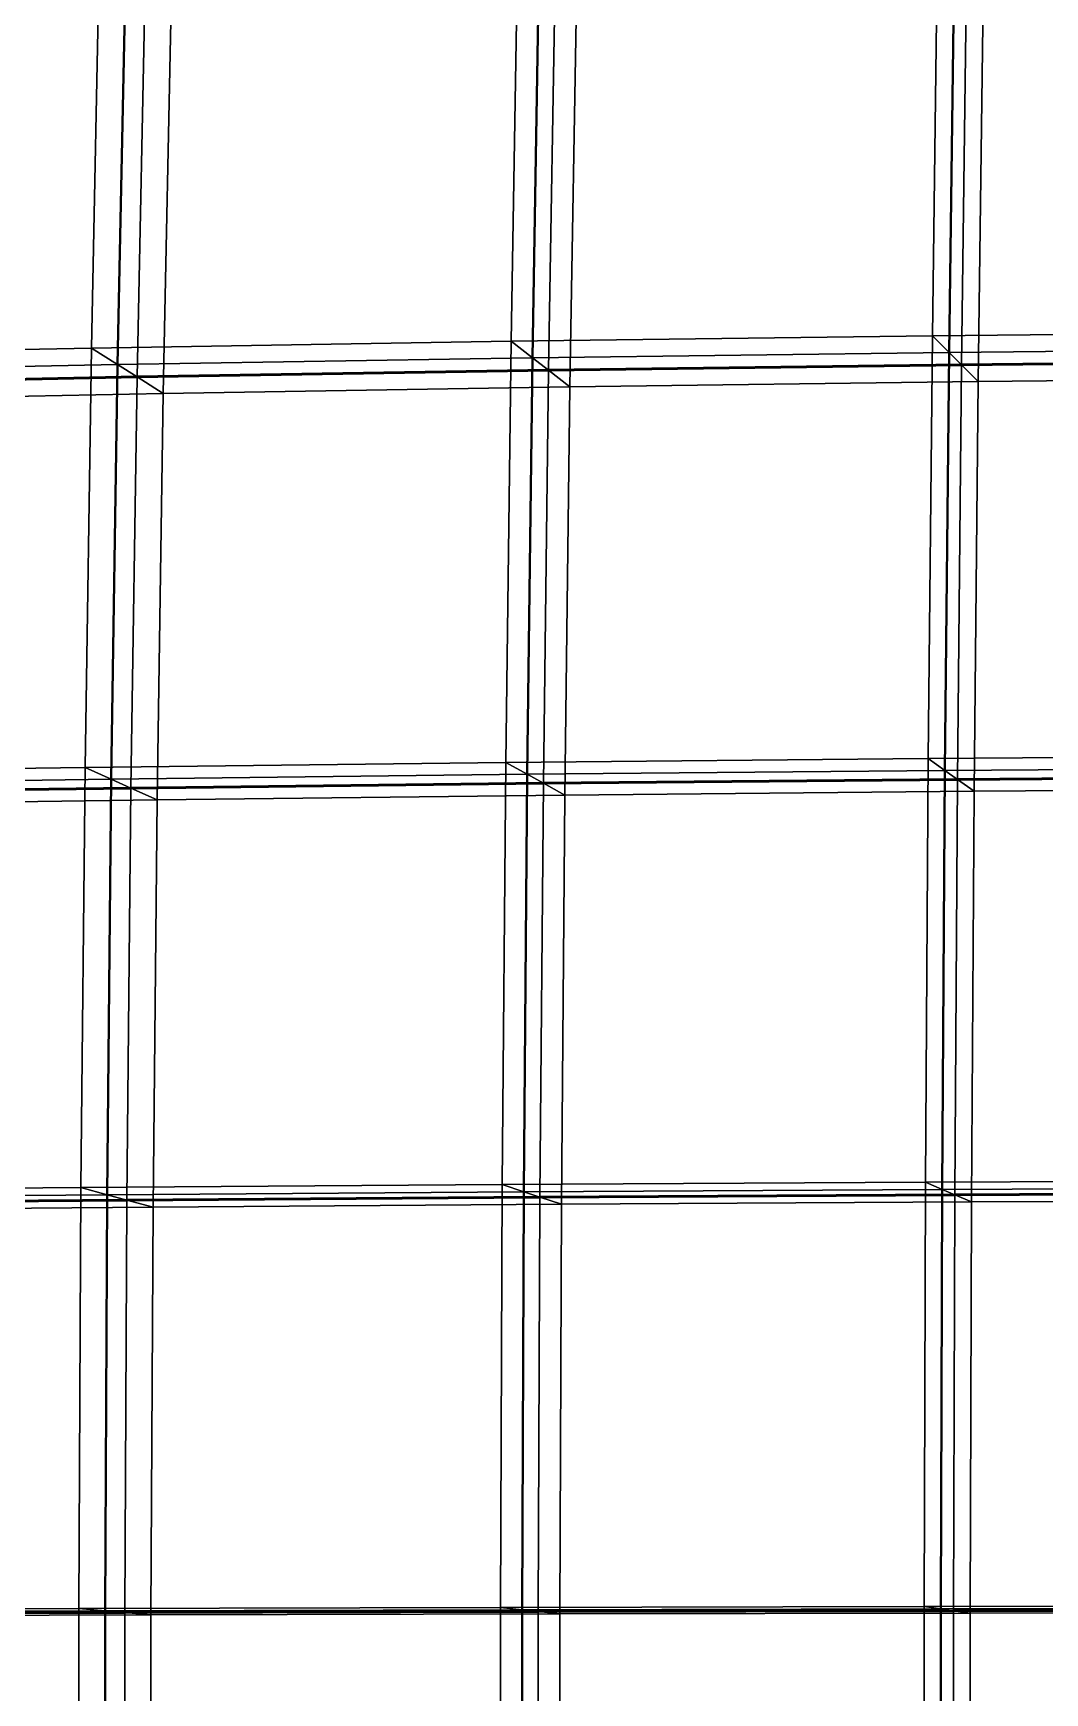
# Model space of a CAD drawing. Extents: x -25.3 to 28.3, y -25.5 to 26.5.
# Drawn here: x -6.073 to -3.494, y 0.321 to 4.551 of the extents above; entities that cross this region are included whole.
import ezdxf

# ---------------------------------------------------------------- set-up
doc = ezdxf.new("R2010")
doc.units = 0
doc.header["$MEASUREMENT"] = 0
doc.layers.add('LowerTendons', color=150, linetype='CONTINUOUS', lineweight=50)
doc.layers.add('UpperTendons', color=123, linetype='CONTINUOUS', lineweight=40)
doc.layers.add('TestBases', color=40, linetype='CONTINUOUS')

msp = doc.modelspace()

# ---------------------------------------------------------------- linework, layer by layer
at = {"layer": 'LowerTendons'}
for p, q in [((-4.75925, 3.69236, 34.37624), (-5.8081, 3.6752, 34.2165)), ((-3.7061, 3.7061, 34.5042), (-4.75925, 3.69236, 34.37624)), ((-2.64961, 3.71642, 34.60026), (-3.7061, 3.7061, 34.5042)), ((-5.8081, 3.6752, 34.2165), (-6.8517, 3.65464, 34.02511)), ((-5.824, 2.6274, 34.31017), (-6.87025, 2.61262, 34.11721)), ((-4.7724, 2.63973, 34.47123), (-5.824, 2.6274, 34.31017)), ((-3.71642, 2.64961, 34.60026), (-4.7724, 2.63973, 34.47123)), ((-2.65703, 2.65703, 34.69712), (-3.71642, 2.64961, 34.60026)), ((-5.83461, 1.57734, 34.37265), (-6.88262, 1.56843, 34.17864)), ((-4.78118, 1.58477, 34.5346), (-5.83461, 1.57734, 34.37265)), ((-3.7233, 1.59072, 34.66434), (-4.78118, 1.58477, 34.5346)), ((-2.66198, 1.59519, 34.76175), (-3.7233, 1.59072, 34.66434)), ((-5.83991, 0.52593, 34.40391), (-6.8888, 0.52296, 34.20937)), ((-4.78556, 0.52841, 34.5663), (-5.83991, 0.52593, 34.40391)), ((-3.72675, 0.5304, 34.6964), (-4.78556, 0.52841, 34.5663)), ((-2.66445, 0.53189, 34.79408), (-3.72675, 0.5304, 34.6964))]:
    msp.add_line(p, q, dxfattribs=at)
at = {"layer": 'TestBases'}
for points in [[(-2.69267, 4.86812, 35.16263), (-3.76642, 4.85471, 35.06574), (-3.78044, 3.78044, 35.19626), (-2.70275, 3.79096, 35.29424)], [(-4.83684, 4.83684, 34.93666), (-5.90299, 4.81453, 34.7755), (-5.92459, 3.74892, 34.90279), (-4.85471, 3.76642, 35.06574)], [(-3.76642, 4.85471, 35.06574), (-4.83684, 4.83684, 34.93666), (-4.85471, 3.76642, 35.06574), (-3.78044, 3.78044, 35.19626)], [(-4.78249, 4.78249, 34.54411), (-4.80016, 3.7241, 34.67174), (-4.85471, 3.76642, 35.06574), (-4.83684, 4.83684, 34.93666)], [(-4.80016, 3.7241, 34.67174), (-4.78249, 4.78249, 34.54411), (-4.83684, 4.83684, 34.93666), (-4.85471, 3.76642, 35.06574)], [(-3.7241, 4.80016, 34.67174), (-3.73796, 3.73796, 34.80079), (-3.78044, 3.78044, 35.19626), (-3.76642, 4.85471, 35.06574)], [(-3.73796, 3.73796, 34.80079), (-3.7241, 4.80016, 34.67174), (-3.76642, 4.85471, 35.06574), (-3.78044, 3.78044, 35.19626)], [(-5.90299, 4.81453, 34.7755), (-6.96392, 4.78779, 34.58238), (-6.98912, 3.72795, 34.70756), (-5.92459, 3.74892, 34.90279)], [(-5.83666, 4.76043, 34.38476), (-5.85803, 3.70679, 34.51062), (-5.92459, 3.74892, 34.90279), (-5.90299, 4.81453, 34.7755)], [(-5.85803, 3.70679, 34.51062), (-5.83666, 4.76043, 34.38476), (-5.90299, 4.81453, 34.7755), (-5.92459, 3.74892, 34.90279)], [(-4.78249, 4.78249, 34.54411), (-5.83666, 4.76043, 34.38476), (-5.85803, 3.70679, 34.51062), (-4.80016, 3.7241, 34.67174)], [(-4.78249, 4.78249, 34.54411), (-5.83666, 4.76043, 34.38476), (-5.85803, 3.70679, 34.51062), (-4.80016, 3.7241, 34.67174)], [(-3.7241, 4.80016, 34.67174), (-4.78249, 4.78249, 34.54411), (-4.80016, 3.7241, 34.67174), (-3.73796, 3.73796, 34.80079)], [(-3.7241, 4.80016, 34.67174), (-4.78249, 4.78249, 34.54411), (-4.80016, 3.7241, 34.67174), (-3.73796, 3.73796, 34.80079)], [(-4.74173, 4.74173, 34.2497), (-4.75925, 3.69236, 34.37624), (-4.80016, 3.7241, 34.67174), (-4.78249, 4.78249, 34.54411)], [(-4.75925, 3.69236, 34.37624), (-4.74173, 4.74173, 34.2497), (-4.78249, 4.78249, 34.54411), (-4.80016, 3.7241, 34.67174)], [(-2.66242, 4.81343, 34.76755), (-3.7241, 4.80016, 34.67174), (-3.73796, 3.73796, 34.80079), (-2.67239, 3.74837, 34.89768)], [(-2.66242, 4.81343, 34.76755), (-3.7241, 4.80016, 34.67174), (-3.73796, 3.73796, 34.80079), (-2.67239, 3.74837, 34.89768)], [(-3.69236, 4.75925, 34.37624), (-3.7061, 3.7061, 34.5042), (-3.73796, 3.73796, 34.80079), (-3.7241, 4.80016, 34.67174)], [(-3.7061, 3.7061, 34.5042), (-3.69236, 4.75925, 34.37624), (-3.7241, 4.80016, 34.67174), (-3.73796, 3.73796, 34.80079)], [(-5.83666, 4.76043, 34.38476), (-6.88567, 4.73399, 34.19381), (-6.9106, 3.68606, 34.31758), (-5.85803, 3.70679, 34.51062)], [(-5.83666, 4.76043, 34.38476), (-6.88567, 4.73399, 34.19381), (-6.9106, 3.68606, 34.31758), (-5.85803, 3.70679, 34.51062)], [(-5.78692, 4.71986, 34.09171), (-5.8081, 3.6752, 34.2165), (-5.85803, 3.70679, 34.51062), (-5.83666, 4.76043, 34.38476)], [(-5.8081, 3.6752, 34.2165), (-5.78692, 4.71986, 34.09171), (-5.83666, 4.76043, 34.38476), (-5.85803, 3.70679, 34.51062)], [(-4.74173, 4.74173, 34.2497), (-5.78692, 4.71986, 34.09171), (-5.8081, 3.6752, 34.2165), (-4.75925, 3.69236, 34.37624)], [(-4.74173, 4.74173, 34.2497), (-5.78692, 4.71986, 34.09171), (-5.8081, 3.6752, 34.2165), (-4.75925, 3.69236, 34.37624)], [(-3.69236, 4.75925, 34.37624), (-4.74173, 4.74173, 34.2497), (-4.75925, 3.69236, 34.37624), (-3.7061, 3.7061, 34.5042)], [(-3.69236, 4.75925, 34.37624), (-4.74173, 4.74173, 34.2497), (-4.75925, 3.69236, 34.37624), (-3.7061, 3.7061, 34.5042)], [(-4.68739, 4.68739, 33.85715), (-4.7047, 3.65004, 33.98224), (-4.75925, 3.69236, 34.37624), (-4.74173, 4.74173, 34.2497)], [(-4.7047, 3.65004, 33.98224), (-4.68739, 4.68739, 33.85715), (-4.74173, 4.74173, 34.2497), (-4.75925, 3.69236, 34.37624)], [(-2.63973, 4.7724, 34.47123), (-3.69236, 4.75925, 34.37624), (-3.7061, 3.7061, 34.5042), (-2.64961, 3.71642, 34.60026)], [(-2.63973, 4.7724, 34.47123), (-3.69236, 4.75925, 34.37624), (-3.7061, 3.7061, 34.5042), (-2.64961, 3.71642, 34.60026)], [(-3.65004, 4.7047, 33.98224), (-3.66363, 3.66363, 34.10873), (-3.7061, 3.7061, 34.5042), (-3.69236, 4.75925, 34.37624)], [(-3.66363, 3.66363, 34.10873), (-3.65004, 4.7047, 33.98224), (-3.69236, 4.75925, 34.37624), (-3.7061, 3.7061, 34.5042)], [(-5.78692, 4.71986, 34.09171), (-6.82699, 4.69365, 33.90239), (-6.8517, 3.65464, 34.02511), (-5.8081, 3.6752, 34.2165)], [(-5.78692, 4.71986, 34.09171), (-6.82699, 4.69365, 33.90239), (-6.8517, 3.65464, 34.02511), (-5.8081, 3.6752, 34.2165)], [(-5.72059, 4.66576, 33.70097), (-5.74153, 3.63308, 33.82433), (-5.8081, 3.6752, 34.2165), (-5.78692, 4.71986, 34.09171)], [(-5.74153, 3.63308, 33.82433), (-5.72059, 4.66576, 33.70097), (-5.78692, 4.71986, 34.09171), (-5.8081, 3.6752, 34.2165)], [(-3.65004, 4.7047, 33.98224), (-4.68739, 4.68739, 33.85715), (-4.7047, 3.65004, 33.98224), (-3.66363, 3.66363, 34.10873)], [(-2.60947, 4.7177, 34.07615), (-3.65004, 4.7047, 33.98224), (-3.66363, 3.66363, 34.10873), (-2.61924, 3.67383, 34.20369)], [(-5.72059, 4.66576, 33.70097), (-6.74874, 4.63985, 33.51382), (-6.77317, 3.61276, 33.63513), (-5.74153, 3.63308, 33.82433)], [(-4.68739, 4.68739, 33.85715), (-5.72059, 4.66576, 33.70097), (-5.74153, 3.63308, 33.82433), (-4.7047, 3.65004, 33.98224)], [(-4.85471, 3.76642, 35.06574), (-5.92459, 3.74892, 34.90279), (-5.94081, 2.68009, 34.99834), (-4.86812, 2.69267, 35.16263)], [(-4.80016, 3.7241, 34.67174), (-5.85803, 3.70679, 34.51062), (-5.92459, 3.74892, 34.90279), (-4.85471, 3.76642, 35.06574)], [(-5.85803, 3.70679, 34.51062), (-4.80016, 3.7241, 34.67174), (-4.85471, 3.76642, 35.06574), (-5.92459, 3.74892, 34.90279)], [(-3.78044, 3.78044, 35.19626), (-4.85471, 3.76642, 35.06574), (-4.86812, 2.69267, 35.16263), (-3.79096, 2.70275, 35.29424)], [(-4.80016, 3.7241, 34.67174), (-4.81343, 2.66242, 34.76755), (-4.86812, 2.69267, 35.16263), (-4.85471, 3.76642, 35.06574)], [(-4.81343, 2.66242, 34.76755), (-4.80016, 3.7241, 34.67174), (-4.85471, 3.76642, 35.06574), (-4.86812, 2.69267, 35.16263)], [(-3.73796, 3.73796, 34.80079), (-4.80016, 3.7241, 34.67174), (-4.85471, 3.76642, 35.06574), (-3.78044, 3.78044, 35.19626)], [(-4.80016, 3.7241, 34.67174), (-3.73796, 3.73796, 34.80079), (-3.78044, 3.78044, 35.19626), (-4.85471, 3.76642, 35.06574)], [(-2.70275, 3.79096, 35.29424), (-3.78044, 3.78044, 35.19626), (-3.79096, 2.70275, 35.29424), (-2.71032, 2.71032, 35.39305)], [(-3.73796, 3.73796, 34.80079), (-3.74837, 2.67239, 34.89768), (-3.79096, 2.70275, 35.29424), (-3.78044, 3.78044, 35.19626)], [(-3.74837, 2.67239, 34.89768), (-3.73796, 3.73796, 34.80079), (-3.78044, 3.78044, 35.19626), (-3.79096, 2.70275, 35.29424)], [(-2.67239, 3.74837, 34.89768), (-3.73796, 3.73796, 34.80079), (-3.78044, 3.78044, 35.19626), (-2.70275, 3.79096, 35.29424)], [(-3.73796, 3.73796, 34.80079), (-2.67239, 3.74837, 34.89768), (-2.70275, 3.79096, 35.29424), (-3.78044, 3.78044, 35.19626)], [(-5.92459, 3.74892, 34.90279), (-6.98912, 3.72795, 34.70756), (-7.00804, 2.66502, 34.80151), (-5.94081, 2.68009, 34.99834)], [(-5.85803, 3.70679, 34.51062), (-6.9106, 3.68606, 34.31758), (-6.98912, 3.72795, 34.70756), (-5.92459, 3.74892, 34.90279)], [(-6.9106, 3.68606, 34.31758), (-5.85803, 3.70679, 34.51062), (-5.92459, 3.74892, 34.90279), (-6.98912, 3.72795, 34.70756)], [(-5.85803, 3.70679, 34.51062), (-5.87406, 2.64998, 34.6051), (-5.94081, 2.68009, 34.99834), (-5.92459, 3.74892, 34.90279)], [(-5.87406, 2.64998, 34.6051), (-5.85803, 3.70679, 34.51062), (-5.92459, 3.74892, 34.90279), (-5.94081, 2.68009, 34.99834)], [(-4.80016, 3.7241, 34.67174), (-5.85803, 3.70679, 34.51062), (-5.87406, 2.64998, 34.6051), (-4.81343, 2.66242, 34.76755)], [(-4.80016, 3.7241, 34.67174), (-5.85803, 3.70679, 34.51062), (-5.87406, 2.64998, 34.6051), (-4.81343, 2.66242, 34.76755)], [(-4.75925, 3.69236, 34.37624), (-5.8081, 3.6752, 34.2165), (-5.85803, 3.70679, 34.51062), (-4.80016, 3.7241, 34.67174)], [(-5.8081, 3.6752, 34.2165), (-4.75925, 3.69236, 34.37624), (-4.80016, 3.7241, 34.67174), (-5.85803, 3.70679, 34.51062)], [(-3.73796, 3.73796, 34.80079), (-4.80016, 3.7241, 34.67174), (-4.81343, 2.66242, 34.76755), (-3.74837, 2.67239, 34.89768)], [(-3.73796, 3.73796, 34.80079), (-4.80016, 3.7241, 34.67174), (-4.81343, 2.66242, 34.76755), (-3.74837, 2.67239, 34.89768)], [(-4.75925, 3.69236, 34.37624), (-4.7724, 2.63973, 34.47123), (-4.81343, 2.66242, 34.76755), (-4.80016, 3.7241, 34.67174)], [(-4.7724, 2.63973, 34.47123), (-4.75925, 3.69236, 34.37624), (-4.80016, 3.7241, 34.67174), (-4.81343, 2.66242, 34.76755)], [(-3.7061, 3.7061, 34.5042), (-4.75925, 3.69236, 34.37624), (-4.80016, 3.7241, 34.67174), (-3.73796, 3.73796, 34.80079)], [(-4.75925, 3.69236, 34.37624), (-3.7061, 3.7061, 34.5042), (-3.73796, 3.73796, 34.80079), (-4.80016, 3.7241, 34.67174)], [(-2.67239, 3.74837, 34.89768), (-3.73796, 3.73796, 34.80079), (-3.74837, 2.67239, 34.89768), (-2.67987, 2.67987, 34.99538)], [(-2.67239, 3.74837, 34.89768), (-3.73796, 3.73796, 34.80079), (-3.74837, 2.67239, 34.89768), (-2.67987, 2.67987, 34.99538)], [(-3.7061, 3.7061, 34.5042), (-3.71642, 2.64961, 34.60026), (-3.74837, 2.67239, 34.89768), (-3.73796, 3.73796, 34.80079)], [(-3.71642, 2.64961, 34.60026), (-3.7061, 3.7061, 34.5042), (-3.73796, 3.73796, 34.80079), (-3.74837, 2.67239, 34.89768)], [(-2.64961, 3.71642, 34.60026), (-3.7061, 3.7061, 34.5042), (-3.73796, 3.73796, 34.80079), (-2.67239, 3.74837, 34.89768)], [(-3.7061, 3.7061, 34.5042), (-2.64961, 3.71642, 34.60026), (-2.67239, 3.74837, 34.89768), (-3.73796, 3.73796, 34.80079)], [(-5.85803, 3.70679, 34.51062), (-6.9106, 3.68606, 34.31758), (-6.9293, 2.63508, 34.41048), (-5.87406, 2.64998, 34.6051)], [(-5.85803, 3.70679, 34.51062), (-6.9106, 3.68606, 34.31758), (-6.9293, 2.63508, 34.41048), (-5.87406, 2.64998, 34.6051)], [(-5.8081, 3.6752, 34.2165), (-6.8517, 3.65464, 34.02511), (-6.9106, 3.68606, 34.31758), (-5.85803, 3.70679, 34.51062)], [(-6.8517, 3.65464, 34.02511), (-5.8081, 3.6752, 34.2165), (-5.85803, 3.70679, 34.51062), (-6.9106, 3.68606, 34.31758)], [(-5.8081, 3.6752, 34.2165), (-5.824, 2.6274, 34.31017), (-5.87406, 2.64998, 34.6051), (-5.85803, 3.70679, 34.51062)], [(-5.824, 2.6274, 34.31017), (-5.8081, 3.6752, 34.2165), (-5.85803, 3.70679, 34.51062), (-5.87406, 2.64998, 34.6051)], [(-4.75925, 3.69236, 34.37624), (-5.8081, 3.6752, 34.2165), (-5.824, 2.6274, 34.31017), (-4.7724, 2.63973, 34.47123)], [(-4.75925, 3.69236, 34.37624), (-5.8081, 3.6752, 34.2165), (-5.824, 2.6274, 34.31017), (-4.7724, 2.63973, 34.47123)], [(-4.7047, 3.65004, 33.98224), (-5.74153, 3.63308, 33.82433), (-5.8081, 3.6752, 34.2165), (-4.75925, 3.69236, 34.37624)], [(-5.74153, 3.63308, 33.82433), (-4.7047, 3.65004, 33.98224), (-4.75925, 3.69236, 34.37624), (-5.8081, 3.6752, 34.2165)], [(-3.7061, 3.7061, 34.5042), (-4.75925, 3.69236, 34.37624), (-4.7724, 2.63973, 34.47123), (-3.71642, 2.64961, 34.60026)], [(-3.7061, 3.7061, 34.5042), (-4.75925, 3.69236, 34.37624), (-4.7724, 2.63973, 34.47123), (-3.71642, 2.64961, 34.60026)], [(-4.7047, 3.65004, 33.98224), (-4.7177, 2.60947, 34.07615), (-4.7724, 2.63973, 34.47123), (-4.75925, 3.69236, 34.37624)], [(-4.7177, 2.60947, 34.07615), (-4.7047, 3.65004, 33.98224), (-4.75925, 3.69236, 34.37624), (-4.7724, 2.63973, 34.47123)], [(-3.66363, 3.66363, 34.10873), (-4.7047, 3.65004, 33.98224), (-4.75925, 3.69236, 34.37624), (-3.7061, 3.7061, 34.5042)], [(-4.7047, 3.65004, 33.98224), (-3.66363, 3.66363, 34.10873), (-3.7061, 3.7061, 34.5042), (-4.75925, 3.69236, 34.37624)], [(-2.64961, 3.71642, 34.60026), (-3.7061, 3.7061, 34.5042), (-3.71642, 2.64961, 34.60026), (-2.65703, 2.65703, 34.69712)], [(-2.64961, 3.71642, 34.60026), (-3.7061, 3.7061, 34.5042), (-3.71642, 2.64961, 34.60026), (-2.65703, 2.65703, 34.69712)], [(-3.66363, 3.66363, 34.10873), (-3.67383, 2.61924, 34.20369), (-3.71642, 2.64961, 34.60026), (-3.7061, 3.7061, 34.5042)], [(-3.67383, 2.61924, 34.20369), (-3.66363, 3.66363, 34.10873), (-3.7061, 3.7061, 34.5042), (-3.71642, 2.64961, 34.60026)], [(-2.61924, 3.67383, 34.20369), (-3.66363, 3.66363, 34.10873), (-3.7061, 3.7061, 34.5042), (-2.64961, 3.71642, 34.60026)], [(-3.66363, 3.66363, 34.10873), (-2.61924, 3.67383, 34.20369), (-2.64961, 3.71642, 34.60026), (-3.7061, 3.7061, 34.5042)], [(-5.8081, 3.6752, 34.2165), (-6.8517, 3.65464, 34.02511), (-6.87025, 2.61262, 34.11721), (-5.824, 2.6274, 34.31017)], [(-5.8081, 3.6752, 34.2165), (-6.8517, 3.65464, 34.02511), (-6.87025, 2.61262, 34.11721), (-5.824, 2.6274, 34.31017)], [(-5.74153, 3.63308, 33.82433), (-6.77317, 3.61276, 33.63513), (-6.8517, 3.65464, 34.02511), (-5.8081, 3.6752, 34.2165)], [(-6.77317, 3.61276, 33.63513), (-5.74153, 3.63308, 33.82433), (-5.8081, 3.6752, 34.2165), (-6.8517, 3.65464, 34.02511)], [(-5.74153, 3.63308, 33.82433), (-5.75725, 2.59728, 33.91693), (-5.824, 2.6274, 34.31017), (-5.8081, 3.6752, 34.2165)], [(-5.75725, 2.59728, 33.91693), (-5.74153, 3.63308, 33.82433), (-5.8081, 3.6752, 34.2165), (-5.824, 2.6274, 34.31017)], [(-4.7047, 3.65004, 33.98224), (-5.74153, 3.63308, 33.82433), (-5.75725, 2.59728, 33.91693), (-4.7177, 2.60947, 34.07615)], [(-3.66363, 3.66363, 34.10873), (-4.7047, 3.65004, 33.98224), (-4.7177, 2.60947, 34.07615), (-3.67383, 2.61924, 34.20369)], [(-2.61924, 3.67383, 34.20369), (-3.66363, 3.66363, 34.10873), (-3.67383, 2.61924, 34.20369), (-2.62657, 2.62657, 34.29945)], [(-5.74153, 3.63308, 33.82433), (-6.77317, 3.61276, 33.63513), (-6.7915, 2.58267, 33.72618), (-5.75725, 2.59728, 33.91693)], [(-2.71032, 2.71032, 35.39305), (-3.79096, 2.70275, 35.29424), (-3.79798, 1.62263, 35.35962), (-2.71537, 1.62719, 35.45898)], [(-2.67987, 2.67987, 34.99538), (-3.74837, 2.67239, 34.89768), (-3.79096, 2.70275, 35.29424), (-2.71032, 2.71032, 35.39305)], [(-3.74837, 2.67239, 34.89768), (-2.67987, 2.67987, 34.99538), (-2.71032, 2.71032, 35.39305), (-3.79096, 2.70275, 35.29424)], [(-5.94081, 2.68009, 34.99834), (-7.00804, 2.66502, 34.80151), (-7.02066, 1.59989, 34.86417), (-5.95163, 1.60897, 35.06208)], [(-5.87406, 2.64998, 34.6051), (-6.9293, 2.63508, 34.41048), (-7.00804, 2.66502, 34.80151), (-5.94081, 2.68009, 34.99834)], [(-6.9293, 2.63508, 34.41048), (-5.87406, 2.64998, 34.6051), (-5.94081, 2.68009, 34.99834), (-7.00804, 2.66502, 34.80151)], [(-4.86812, 2.69267, 35.16263), (-5.94081, 2.68009, 34.99834), (-5.95163, 1.60897, 35.06208), (-4.87707, 1.61656, 35.22728)], [(-5.87406, 2.64998, 34.6051), (-5.88476, 1.5909, 34.66812), (-5.95163, 1.60897, 35.06208), (-5.94081, 2.68009, 34.99834)], [(-5.88476, 1.5909, 34.66812), (-5.87406, 2.64998, 34.6051), (-5.94081, 2.68009, 34.99834), (-5.95163, 1.60897, 35.06208)], [(-4.81343, 2.66242, 34.76755), (-5.87406, 2.64998, 34.6051), (-5.94081, 2.68009, 34.99834), (-4.86812, 2.69267, 35.16263)], [(-5.87406, 2.64998, 34.6051), (-4.81343, 2.66242, 34.76755), (-4.86812, 2.69267, 35.16263), (-5.94081, 2.68009, 34.99834)], [(-3.79096, 2.70275, 35.29424), (-4.86812, 2.69267, 35.16263), (-4.87707, 1.61656, 35.22728), (-3.79798, 1.62263, 35.35962)], [(-4.81343, 2.66242, 34.76755), (-4.82227, 1.59839, 34.83146), (-4.87707, 1.61656, 35.22728), (-4.86812, 2.69267, 35.16263)], [(-4.82227, 1.59839, 34.83146), (-4.81343, 2.66242, 34.76755), (-4.86812, 2.69267, 35.16263), (-4.87707, 1.61656, 35.22728)], [(-3.74837, 2.67239, 34.89768), (-4.81343, 2.66242, 34.76755), (-4.86812, 2.69267, 35.16263), (-3.79096, 2.70275, 35.29424)], [(-4.81343, 2.66242, 34.76755), (-3.74837, 2.67239, 34.89768), (-3.79096, 2.70275, 35.29424), (-4.86812, 2.69267, 35.16263)], [(-3.74837, 2.67239, 34.89768), (-4.81343, 2.66242, 34.76755), (-4.82227, 1.59839, 34.83146), (-3.75531, 1.6044, 34.96232)], [(-3.74837, 2.67239, 34.89768), (-4.81343, 2.66242, 34.76755), (-4.82227, 1.59839, 34.83146), (-3.75531, 1.6044, 34.96232)], [(-3.71642, 2.64961, 34.60026), (-4.7724, 2.63973, 34.47123), (-4.81343, 2.66242, 34.76755), (-3.74837, 2.67239, 34.89768)], [(-4.7724, 2.63973, 34.47123), (-3.71642, 2.64961, 34.60026), (-3.74837, 2.67239, 34.89768), (-4.81343, 2.66242, 34.76755)], [(-3.74837, 2.67239, 34.89768), (-3.75531, 1.6044, 34.96232), (-3.79798, 1.62263, 35.35962), (-3.79096, 2.70275, 35.29424)], [(-3.75531, 1.6044, 34.96232), (-3.74837, 2.67239, 34.89768), (-3.79096, 2.70275, 35.29424), (-3.79798, 1.62263, 35.35962)], [(-2.67987, 2.67987, 34.99538), (-3.74837, 2.67239, 34.89768), (-3.75531, 1.6044, 34.96232), (-2.68486, 1.60891, 35.06056)], [(-2.67987, 2.67987, 34.99538), (-3.74837, 2.67239, 34.89768), (-3.75531, 1.6044, 34.96232), (-2.68486, 1.60891, 35.06056)], [(-3.71642, 2.64961, 34.60026), (-3.7233, 1.59072, 34.66434), (-3.75531, 1.6044, 34.96232), (-3.74837, 2.67239, 34.89768)], [(-3.7233, 1.59072, 34.66434), (-3.71642, 2.64961, 34.60026), (-3.74837, 2.67239, 34.89768), (-3.75531, 1.6044, 34.96232)], [(-2.65703, 2.65703, 34.69712), (-3.71642, 2.64961, 34.60026), (-3.74837, 2.67239, 34.89768), (-2.67987, 2.67987, 34.99538)], [(-3.71642, 2.64961, 34.60026), (-2.65703, 2.65703, 34.69712), (-2.67987, 2.67987, 34.99538), (-3.74837, 2.67239, 34.89768)], [(-5.87406, 2.64998, 34.6051), (-6.9293, 2.63508, 34.41048), (-6.94178, 1.58192, 34.47244), (-5.88476, 1.5909, 34.66812)], [(-5.87406, 2.64998, 34.6051), (-6.9293, 2.63508, 34.41048), (-6.94178, 1.58192, 34.47244), (-5.88476, 1.5909, 34.66812)], [(-5.824, 2.6274, 34.31017), (-6.87025, 2.61262, 34.11721), (-6.9293, 2.63508, 34.41048), (-5.87406, 2.64998, 34.6051)], [(-6.87025, 2.61262, 34.11721), (-5.824, 2.6274, 34.31017), (-5.87406, 2.64998, 34.6051), (-6.9293, 2.63508, 34.41048)], [(-5.824, 2.6274, 34.31017), (-6.87025, 2.61262, 34.11721), (-6.88262, 1.56843, 34.17864), (-5.83461, 1.57734, 34.37265)], [(-5.824, 2.6274, 34.31017), (-6.87025, 2.61262, 34.11721), (-6.88262, 1.56843, 34.17864), (-5.83461, 1.57734, 34.37265)], [(-5.75725, 2.59728, 33.91693), (-6.7915, 2.58267, 33.72618), (-6.87025, 2.61262, 34.11721), (-5.824, 2.6274, 34.31017)], [(-6.7915, 2.58267, 33.72618), (-5.75725, 2.59728, 33.91693), (-5.824, 2.6274, 34.31017), (-6.87025, 2.61262, 34.11721)], [(-4.81343, 2.66242, 34.76755), (-5.87406, 2.64998, 34.6051), (-5.88476, 1.5909, 34.66812), (-4.82227, 1.59839, 34.83146)], [(-4.81343, 2.66242, 34.76755), (-5.87406, 2.64998, 34.6051), (-5.88476, 1.5909, 34.66812), (-4.82227, 1.59839, 34.83146)], [(-5.824, 2.6274, 34.31017), (-5.83461, 1.57734, 34.37265), (-5.88476, 1.5909, 34.66812), (-5.87406, 2.64998, 34.6051)], [(-5.83461, 1.57734, 34.37265), (-5.824, 2.6274, 34.31017), (-5.87406, 2.64998, 34.6051), (-5.88476, 1.5909, 34.66812)], [(-4.7724, 2.63973, 34.47123), (-5.824, 2.6274, 34.31017), (-5.87406, 2.64998, 34.6051), (-4.81343, 2.66242, 34.76755)], [(-5.824, 2.6274, 34.31017), (-4.7724, 2.63973, 34.47123), (-4.81343, 2.66242, 34.76755), (-5.87406, 2.64998, 34.6051)], [(-4.7724, 2.63973, 34.47123), (-5.824, 2.6274, 34.31017), (-5.83461, 1.57734, 34.37265), (-4.78118, 1.58477, 34.5346)], [(-4.7724, 2.63973, 34.47123), (-5.824, 2.6274, 34.31017), (-5.83461, 1.57734, 34.37265), (-4.78118, 1.58477, 34.5346)], [(-5.75725, 2.59728, 33.91693), (-5.76773, 1.55926, 33.9787), (-5.83461, 1.57734, 34.37265), (-5.824, 2.6274, 34.31017)], [(-5.76773, 1.55926, 33.9787), (-5.75725, 2.59728, 33.91693), (-5.824, 2.6274, 34.31017), (-5.83461, 1.57734, 34.37265)], [(-4.7177, 2.60947, 34.07615), (-5.75725, 2.59728, 33.91693), (-5.824, 2.6274, 34.31017), (-4.7724, 2.63973, 34.47123)], [(-5.75725, 2.59728, 33.91693), (-4.7177, 2.60947, 34.07615), (-4.7724, 2.63973, 34.47123), (-5.824, 2.6274, 34.31017)], [(-4.7724, 2.63973, 34.47123), (-4.78118, 1.58477, 34.5346), (-4.82227, 1.59839, 34.83146), (-4.81343, 2.66242, 34.76755)], [(-4.78118, 1.58477, 34.5346), (-4.7724, 2.63973, 34.47123), (-4.81343, 2.66242, 34.76755), (-4.82227, 1.59839, 34.83146)], [(-3.71642, 2.64961, 34.60026), (-4.7724, 2.63973, 34.47123), (-4.78118, 1.58477, 34.5346), (-3.7233, 1.59072, 34.66434)], [(-3.71642, 2.64961, 34.60026), (-4.7724, 2.63973, 34.47123), (-4.78118, 1.58477, 34.5346), (-3.7233, 1.59072, 34.66434)], [(-4.7177, 2.60947, 34.07615), (-4.72638, 1.56661, 34.13879), (-4.78118, 1.58477, 34.5346), (-4.7724, 2.63973, 34.47123)], [(-4.72638, 1.56661, 34.13879), (-4.7177, 2.60947, 34.07615), (-4.7724, 2.63973, 34.47123), (-4.78118, 1.58477, 34.5346)], [(-3.67383, 2.61924, 34.20369), (-4.7177, 2.60947, 34.07615), (-4.7724, 2.63973, 34.47123), (-3.71642, 2.64961, 34.60026)], [(-4.7177, 2.60947, 34.07615), (-3.67383, 2.61924, 34.20369), (-3.71642, 2.64961, 34.60026), (-4.7724, 2.63973, 34.47123)], [(-2.65703, 2.65703, 34.69712), (-3.71642, 2.64961, 34.60026), (-3.7233, 1.59072, 34.66434), (-2.66198, 1.59519, 34.76175)], [(-2.65703, 2.65703, 34.69712), (-3.71642, 2.64961, 34.60026), (-3.7233, 1.59072, 34.66434), (-2.66198, 1.59519, 34.76175)], [(-3.67383, 2.61924, 34.20369), (-3.68063, 1.57249, 34.26704), (-3.7233, 1.59072, 34.66434), (-3.71642, 2.64961, 34.60026)], [(-3.68063, 1.57249, 34.26704), (-3.67383, 2.61924, 34.20369), (-3.71642, 2.64961, 34.60026), (-3.7233, 1.59072, 34.66434)], [(-2.62657, 2.62657, 34.29945), (-3.67383, 2.61924, 34.20369), (-3.71642, 2.64961, 34.60026), (-2.65703, 2.65703, 34.69712)], [(-3.67383, 2.61924, 34.20369), (-2.62657, 2.62657, 34.29945), (-2.65703, 2.65703, 34.69712), (-3.71642, 2.64961, 34.60026)], [(-2.62657, 2.62657, 34.29945), (-3.67383, 2.61924, 34.20369), (-3.68063, 1.57249, 34.26704), (-2.63147, 1.57691, 34.36333)], [(-5.75725, 2.59728, 33.91693), (-6.7915, 2.58267, 33.72618), (-6.80373, 1.55046, 33.78691), (-5.76773, 1.55926, 33.9787)], [(-4.7177, 2.60947, 34.07615), (-5.75725, 2.59728, 33.91693), (-5.76773, 1.55926, 33.9787), (-4.72638, 1.56661, 34.13879)], [(-3.67383, 2.61924, 34.20369), (-4.7177, 2.60947, 34.07615), (-4.72638, 1.56661, 34.13879), (-3.68063, 1.57249, 34.26704)], [(-5.95163, 1.60897, 35.06208), (-7.02066, 1.59989, 34.86417), (-7.02697, 0.53344, 34.89552), (-5.95704, 0.53648, 35.09396)], [(-5.88476, 1.5909, 34.66812), (-6.94178, 1.58192, 34.47244), (-7.02066, 1.59989, 34.86417), (-5.95163, 1.60897, 35.06208)], [(-6.94178, 1.58192, 34.47244), (-5.88476, 1.5909, 34.66812), (-5.95163, 1.60897, 35.06208), (-7.02066, 1.59989, 34.86417)], [(-4.87707, 1.61656, 35.22728), (-5.95163, 1.60897, 35.06208), (-5.95704, 0.53648, 35.09396), (-4.88155, 0.53901, 35.25961)], [(-5.88476, 1.5909, 34.66812), (-5.89011, 0.53045, 34.69964), (-5.95704, 0.53648, 35.09396), (-5.95163, 1.60897, 35.06208)], [(-5.89011, 0.53045, 34.69964), (-5.88476, 1.5909, 34.66812), (-5.95163, 1.60897, 35.06208), (-5.95704, 0.53648, 35.09396)], [(-4.82227, 1.59839, 34.83146), (-5.88476, 1.5909, 34.66812), (-5.95163, 1.60897, 35.06208), (-4.87707, 1.61656, 35.22728)], [(-5.88476, 1.5909, 34.66812), (-4.82227, 1.59839, 34.83146), (-4.87707, 1.61656, 35.22728), (-5.95163, 1.60897, 35.06208)], [(-3.79798, 1.62263, 35.35962), (-4.87707, 1.61656, 35.22728), (-4.88155, 0.53901, 35.25961), (-3.8015, 0.54104, 35.39231)], [(-4.82227, 1.59839, 34.83146), (-4.8267, 0.53295, 34.86343), (-4.88155, 0.53901, 35.25961), (-4.87707, 1.61656, 35.22728)], [(-4.8267, 0.53295, 34.86343), (-4.82227, 1.59839, 34.83146), (-4.87707, 1.61656, 35.22728), (-4.88155, 0.53901, 35.25961)], [(-3.75531, 1.6044, 34.96232), (-4.82227, 1.59839, 34.83146), (-4.87707, 1.61656, 35.22728), (-3.79798, 1.62263, 35.35962)], [(-4.82227, 1.59839, 34.83146), (-3.75531, 1.6044, 34.96232), (-3.79798, 1.62263, 35.35962), (-4.87707, 1.61656, 35.22728)], [(-2.71537, 1.62719, 35.45898), (-3.79798, 1.62263, 35.35962), (-3.8015, 0.54104, 35.39231), (-2.71789, 0.54256, 35.49195)], [(-3.75531, 1.6044, 34.96232), (-3.75878, 0.53496, 34.99465), (-3.8015, 0.54104, 35.39231), (-3.79798, 1.62263, 35.35962)], [(-3.75878, 0.53496, 34.99465), (-3.75531, 1.6044, 34.96232), (-3.79798, 1.62263, 35.35962), (-3.8015, 0.54104, 35.39231)], [(-2.68486, 1.60891, 35.06056), (-3.75531, 1.6044, 34.96232), (-3.79798, 1.62263, 35.35962), (-2.71537, 1.62719, 35.45898)], [(-3.75531, 1.6044, 34.96232), (-2.68486, 1.60891, 35.06056), (-2.71537, 1.62719, 35.45898), (-3.79798, 1.62263, 35.35962)], [(-2.68486, 1.60891, 35.06056), (-3.75531, 1.6044, 34.96232), (-3.75878, 0.53496, 34.99465), (-2.68736, 0.53647, 35.09317)], [(-2.68486, 1.60891, 35.06056), (-3.75531, 1.6044, 34.96232), (-3.75878, 0.53496, 34.99465), (-2.68736, 0.53647, 35.09317)], [(-2.66198, 1.59519, 34.76175), (-3.7233, 1.59072, 34.66434), (-3.75531, 1.6044, 34.96232), (-2.68486, 1.60891, 35.06056)], [(-3.7233, 1.59072, 34.66434), (-2.66198, 1.59519, 34.76175), (-2.68486, 1.60891, 35.06056), (-3.75531, 1.6044, 34.96232)], [(-5.88476, 1.5909, 34.66812), (-6.94178, 1.58192, 34.47244), (-6.94802, 0.52745, 34.50343), (-5.89011, 0.53045, 34.69964)], [(-5.88476, 1.5909, 34.66812), (-6.94178, 1.58192, 34.47244), (-6.94802, 0.52745, 34.50343), (-5.89011, 0.53045, 34.69964)], [(-5.83461, 1.57734, 34.37265), (-6.88262, 1.56843, 34.17864), (-6.94178, 1.58192, 34.47244), (-5.88476, 1.5909, 34.66812)], [(-6.88262, 1.56843, 34.17864), (-5.83461, 1.57734, 34.37265), (-5.88476, 1.5909, 34.66812), (-6.94178, 1.58192, 34.47244)], [(-5.83461, 1.57734, 34.37265), (-6.88262, 1.56843, 34.17864), (-6.8888, 0.52296, 34.20937), (-5.83991, 0.52593, 34.40391)], [(-5.83461, 1.57734, 34.37265), (-6.88262, 1.56843, 34.17864), (-6.8888, 0.52296, 34.20937), (-5.83991, 0.52593, 34.40391)], [(-5.76773, 1.55926, 33.9787), (-6.80373, 1.55046, 33.78691), (-6.88262, 1.56843, 34.17864), (-5.83461, 1.57734, 34.37265)], [(-6.80373, 1.55046, 33.78691), (-5.76773, 1.55926, 33.9787), (-5.83461, 1.57734, 34.37265), (-6.88262, 1.56843, 34.17864)], [(-4.82227, 1.59839, 34.83146), (-5.88476, 1.5909, 34.66812), (-5.89011, 0.53045, 34.69964), (-4.8267, 0.53295, 34.86343)], [(-4.82227, 1.59839, 34.83146), (-5.88476, 1.5909, 34.66812), (-5.89011, 0.53045, 34.69964), (-4.8267, 0.53295, 34.86343)], [(-5.83461, 1.57734, 34.37265), (-5.83991, 0.52593, 34.40391), (-5.89011, 0.53045, 34.69964), (-5.88476, 1.5909, 34.66812)], [(-5.83991, 0.52593, 34.40391), (-5.83461, 1.57734, 34.37265), (-5.88476, 1.5909, 34.66812), (-5.89011, 0.53045, 34.69964)], [(-4.78118, 1.58477, 34.5346), (-5.83461, 1.57734, 34.37265), (-5.88476, 1.5909, 34.66812), (-4.82227, 1.59839, 34.83146)], [(-5.83461, 1.57734, 34.37265), (-4.78118, 1.58477, 34.5346), (-4.82227, 1.59839, 34.83146), (-5.88476, 1.5909, 34.66812)], [(-4.78118, 1.58477, 34.5346), (-5.83461, 1.57734, 34.37265), (-5.83991, 0.52593, 34.40391), (-4.78556, 0.52841, 34.5663)], [(-4.78118, 1.58477, 34.5346), (-5.83461, 1.57734, 34.37265), (-5.83991, 0.52593, 34.40391), (-4.78556, 0.52841, 34.5663)], [(-5.76773, 1.55926, 33.9787), (-5.77298, 0.5199, 34.00959), (-5.83991, 0.52593, 34.40391), (-5.83461, 1.57734, 34.37265)], [(-5.77298, 0.5199, 34.00959), (-5.76773, 1.55926, 33.9787), (-5.83461, 1.57734, 34.37265), (-5.83991, 0.52593, 34.40391)], [(-4.72638, 1.56661, 34.13879), (-5.76773, 1.55926, 33.9787), (-5.83461, 1.57734, 34.37265), (-4.78118, 1.58477, 34.5346)], [(-5.76773, 1.55926, 33.9787), (-4.72638, 1.56661, 34.13879), (-4.78118, 1.58477, 34.5346), (-5.83461, 1.57734, 34.37265)], [(-4.72638, 1.56661, 34.13879), (-5.76773, 1.55926, 33.9787), (-5.77298, 0.5199, 34.00959), (-4.73072, 0.52236, 34.17013)], [(-3.75531, 1.6044, 34.96232), (-4.82227, 1.59839, 34.83146), (-4.8267, 0.53295, 34.86343), (-3.75878, 0.53496, 34.99465)], [(-3.75531, 1.6044, 34.96232), (-4.82227, 1.59839, 34.83146), (-4.8267, 0.53295, 34.86343), (-3.75878, 0.53496, 34.99465)], [(-4.78118, 1.58477, 34.5346), (-4.78556, 0.52841, 34.5663), (-4.8267, 0.53295, 34.86343), (-4.82227, 1.59839, 34.83146)], [(-4.78556, 0.52841, 34.5663), (-4.78118, 1.58477, 34.5346), (-4.82227, 1.59839, 34.83146), (-4.8267, 0.53295, 34.86343)], [(-3.7233, 1.59072, 34.66434), (-4.78118, 1.58477, 34.5346), (-4.82227, 1.59839, 34.83146), (-3.75531, 1.6044, 34.96232)], [(-4.78118, 1.58477, 34.5346), (-3.7233, 1.59072, 34.66434), (-3.75531, 1.6044, 34.96232), (-4.82227, 1.59839, 34.83146)], [(-3.7233, 1.59072, 34.66434), (-4.78118, 1.58477, 34.5346), (-4.78556, 0.52841, 34.5663), (-3.72675, 0.5304, 34.6964)], [(-3.7233, 1.59072, 34.66434), (-4.78118, 1.58477, 34.5346), (-4.78556, 0.52841, 34.5663), (-3.72675, 0.5304, 34.6964)], [(-4.72638, 1.56661, 34.13879), (-4.73072, 0.52236, 34.17013), (-4.78556, 0.52841, 34.5663), (-4.78118, 1.58477, 34.5346)], [(-4.73072, 0.52236, 34.17013), (-4.72638, 1.56661, 34.13879), (-4.78118, 1.58477, 34.5346), (-4.78556, 0.52841, 34.5663)], [(-3.68063, 1.57249, 34.26704), (-4.72638, 1.56661, 34.13879), (-4.78118, 1.58477, 34.5346), (-3.7233, 1.59072, 34.66434)], [(-4.72638, 1.56661, 34.13879), (-3.68063, 1.57249, 34.26704), (-3.7233, 1.59072, 34.66434), (-4.78118, 1.58477, 34.5346)], [(-3.68063, 1.57249, 34.26704), (-4.72638, 1.56661, 34.13879), (-4.73072, 0.52236, 34.17013), (-3.68403, 0.52432, 34.29873)], [(-3.7233, 1.59072, 34.66434), (-3.72675, 0.5304, 34.6964), (-3.75878, 0.53496, 34.99465), (-3.75531, 1.6044, 34.96232)], [(-3.72675, 0.5304, 34.6964), (-3.7233, 1.59072, 34.66434), (-3.75531, 1.6044, 34.96232), (-3.75878, 0.53496, 34.99465)], [(-2.66198, 1.59519, 34.76175), (-3.7233, 1.59072, 34.66434), (-3.72675, 0.5304, 34.6964), (-2.66445, 0.53189, 34.79408)], [(-2.66198, 1.59519, 34.76175), (-3.7233, 1.59072, 34.66434), (-3.72675, 0.5304, 34.6964), (-2.66445, 0.53189, 34.79408)], [(-3.68063, 1.57249, 34.26704), (-3.68403, 0.52432, 34.29873), (-3.72675, 0.5304, 34.6964), (-3.7233, 1.59072, 34.66434)], [(-3.68403, 0.52432, 34.29873), (-3.68063, 1.57249, 34.26704), (-3.7233, 1.59072, 34.66434), (-3.72675, 0.5304, 34.6964)], [(-2.63147, 1.57691, 34.36333), (-3.68063, 1.57249, 34.26704), (-3.7233, 1.59072, 34.66434), (-2.66198, 1.59519, 34.76175)], [(-3.68063, 1.57249, 34.26704), (-2.63147, 1.57691, 34.36333), (-2.66198, 1.59519, 34.76175), (-3.7233, 1.59072, 34.66434)], [(-2.63147, 1.57691, 34.36333), (-3.68063, 1.57249, 34.26704), (-3.68403, 0.52432, 34.29873), (-2.63391, 0.5258, 34.39529)], [(-5.76773, 1.55926, 33.9787), (-6.80373, 1.55046, 33.78691), (-6.80985, 0.51696, 33.81728), (-5.77298, 0.5199, 34.00959)], [(-5.95704, 0.53648, 35.09396), (-7.02697, 0.53344, 34.89552), (-7.02697, -0.53344, 34.89552), (-5.95704, -0.53648, 35.09396)], [(-5.89011, 0.53045, 34.69964), (-6.94802, 0.52745, 34.50343), (-7.02697, 0.53344, 34.89552), (-5.95704, 0.53648, 35.09396)], [(-6.94802, 0.52745, 34.50343), (-5.89011, 0.53045, 34.69964), (-5.95704, 0.53648, 35.09396), (-7.02697, 0.53344, 34.89552)], [(-5.89011, 0.53045, 34.69964), (-6.94802, 0.52745, 34.50343), (-6.94802, -0.52745, 34.50343), (-5.89011, -0.53045, 34.69964)], [(-5.83991, 0.52593, 34.40391), (-6.8888, 0.52296, 34.20937), (-6.94802, 0.52745, 34.50343), (-5.89011, 0.53045, 34.69964)], [(-5.89011, 0.53045, 34.69964), (-6.94802, 0.52745, 34.50343), (-6.94802, -0.52745, 34.50343), (-5.89011, -0.53045, 34.69964)], [(-6.8888, 0.52296, 34.20937), (-5.83991, 0.52593, 34.40391), (-5.89011, 0.53045, 34.69964), (-6.94802, 0.52745, 34.50343)], [(-5.83991, 0.52593, 34.40391), (-6.8888, 0.52296, 34.20937), (-6.8888, -0.52296, 34.20937), (-5.83991, -0.52593, 34.40391)], [(-5.77298, 0.5199, 34.00959), (-6.80985, 0.51696, 33.81728), (-6.8888, 0.52296, 34.20937), (-5.83991, 0.52593, 34.40391)], [(-5.83991, 0.52593, 34.40391), (-6.8888, 0.52296, 34.20937), (-6.8888, -0.52296, 34.20937), (-5.83991, -0.52593, 34.40391)], [(-6.80985, 0.51696, 33.81728), (-5.77298, 0.5199, 34.00959), (-5.83991, 0.52593, 34.40391), (-6.8888, 0.52296, 34.20937)], [(-5.77298, 0.5199, 34.00959), (-6.80985, 0.51696, 33.81728), (-6.80985, -0.51696, 33.81728), (-5.77298, -0.5199, 34.00959)], [(-4.88155, 0.53901, 35.25961), (-5.95704, 0.53648, 35.09396), (-5.95704, -0.53648, 35.09396), (-4.88155, -0.53901, 35.25961)], [(-4.8267, 0.53295, 34.86343), (-5.89011, 0.53045, 34.69964), (-5.95704, 0.53648, 35.09396), (-4.88155, 0.53901, 35.25961)], [(-5.89011, 0.53045, 34.69964), (-4.8267, 0.53295, 34.86343), (-4.88155, 0.53901, 35.25961), (-5.95704, 0.53648, 35.09396)], [(-5.89011, 0.53045, 34.69964), (-5.89011, -0.53045, 34.69964), (-5.95704, -0.53648, 35.09396), (-5.95704, 0.53648, 35.09396)], [(-5.89011, -0.53045, 34.69964), (-5.89011, 0.53045, 34.69964), (-5.95704, 0.53648, 35.09396), (-5.95704, -0.53648, 35.09396)], [(-4.8267, 0.53295, 34.86343), (-5.89011, 0.53045, 34.69964), (-5.89011, -0.53045, 34.69964), (-4.8267, -0.53295, 34.86343)], [(-4.78556, 0.52841, 34.5663), (-5.83991, 0.52593, 34.40391), (-5.89011, 0.53045, 34.69964), (-4.8267, 0.53295, 34.86343)], [(-4.8267, 0.53295, 34.86343), (-5.89011, 0.53045, 34.69964), (-5.89011, -0.53045, 34.69964), (-4.8267, -0.53295, 34.86343)], [(-5.83991, 0.52593, 34.40391), (-4.78556, 0.52841, 34.5663), (-4.8267, 0.53295, 34.86343), (-5.89011, 0.53045, 34.69964)], [(-5.83991, 0.52593, 34.40391), (-5.83991, -0.52593, 34.40391), (-5.89011, -0.53045, 34.69964), (-5.89011, 0.53045, 34.69964)], [(-5.83991, -0.52593, 34.40391), (-5.83991, 0.52593, 34.40391), (-5.89011, 0.53045, 34.69964), (-5.89011, -0.53045, 34.69964)], [(-4.78556, 0.52841, 34.5663), (-5.83991, 0.52593, 34.40391), (-5.83991, -0.52593, 34.40391), (-4.78556, -0.52841, 34.5663)], [(-4.73072, 0.52236, 34.17013), (-5.77298, 0.5199, 34.00959), (-5.83991, 0.52593, 34.40391), (-4.78556, 0.52841, 34.5663)], [(-4.78556, 0.52841, 34.5663), (-5.83991, 0.52593, 34.40391), (-5.83991, -0.52593, 34.40391), (-4.78556, -0.52841, 34.5663)], [(-5.77298, 0.5199, 34.00959), (-4.73072, 0.52236, 34.17013), (-4.78556, 0.52841, 34.5663), (-5.83991, 0.52593, 34.40391)], [(-5.77298, 0.5199, 34.00959), (-5.77298, -0.5199, 34.00959), (-5.83991, -0.52593, 34.40391), (-5.83991, 0.52593, 34.40391)], [(-5.77298, -0.5199, 34.00959), (-5.77298, 0.5199, 34.00959), (-5.83991, 0.52593, 34.40391), (-5.83991, -0.52593, 34.40391)], [(-4.73072, 0.52236, 34.17013), (-5.77298, 0.5199, 34.00959), (-5.77298, -0.5199, 34.00959), (-4.73072, -0.52236, 34.17013)], [(-3.8015, 0.54104, 35.39231), (-4.88155, 0.53901, 35.25961), (-4.88155, -0.53901, 35.25961), (-3.8015, -0.54104, 35.39231)], [(-3.75878, 0.53496, 34.99465), (-4.8267, 0.53295, 34.86343), (-4.88155, 0.53901, 35.25961), (-3.8015, 0.54104, 35.39231)], [(-4.8267, 0.53295, 34.86343), (-3.75878, 0.53496, 34.99465), (-3.8015, 0.54104, 35.39231), (-4.88155, 0.53901, 35.25961)], [(-4.8267, 0.53295, 34.86343), (-4.8267, -0.53295, 34.86343), (-4.88155, -0.53901, 35.25961), (-4.88155, 0.53901, 35.25961)], [(-4.8267, -0.53295, 34.86343), (-4.8267, 0.53295, 34.86343), (-4.88155, 0.53901, 35.25961), (-4.88155, -0.53901, 35.25961)], [(-3.75878, 0.53496, 34.99465), (-4.8267, 0.53295, 34.86343), (-4.8267, -0.53295, 34.86343), (-3.75878, -0.53496, 34.99465)], [(-3.72675, 0.5304, 34.6964), (-4.78556, 0.52841, 34.5663), (-4.8267, 0.53295, 34.86343), (-3.75878, 0.53496, 34.99465)], [(-3.75878, 0.53496, 34.99465), (-4.8267, 0.53295, 34.86343), (-4.8267, -0.53295, 34.86343), (-3.75878, -0.53496, 34.99465)], [(-4.78556, 0.52841, 34.5663), (-3.72675, 0.5304, 34.6964), (-3.75878, 0.53496, 34.99465), (-4.8267, 0.53295, 34.86343)], [(-4.78556, 0.52841, 34.5663), (-4.78556, -0.52841, 34.5663), (-4.8267, -0.53295, 34.86343), (-4.8267, 0.53295, 34.86343)], [(-4.78556, -0.52841, 34.5663), (-4.78556, 0.52841, 34.5663), (-4.8267, 0.53295, 34.86343), (-4.8267, -0.53295, 34.86343)], [(-3.72675, 0.5304, 34.6964), (-4.78556, 0.52841, 34.5663), (-4.78556, -0.52841, 34.5663), (-3.72675, -0.5304, 34.6964)], [(-3.68403, 0.52432, 34.29873), (-4.73072, 0.52236, 34.17013), (-4.78556, 0.52841, 34.5663), (-3.72675, 0.5304, 34.6964)], [(-3.72675, 0.5304, 34.6964), (-4.78556, 0.52841, 34.5663), (-4.78556, -0.52841, 34.5663), (-3.72675, -0.5304, 34.6964)], [(-4.73072, 0.52236, 34.17013), (-3.68403, 0.52432, 34.29873), (-3.72675, 0.5304, 34.6964), (-4.78556, 0.52841, 34.5663)], [(-4.73072, 0.52236, 34.17013), (-4.73072, -0.52236, 34.17013), (-4.78556, -0.52841, 34.5663), (-4.78556, 0.52841, 34.5663)], [(-4.73072, -0.52236, 34.17013), (-4.73072, 0.52236, 34.17013), (-4.78556, 0.52841, 34.5663), (-4.78556, -0.52841, 34.5663)], [(-3.68403, 0.52432, 34.29873), (-4.73072, 0.52236, 34.17013), (-4.73072, -0.52236, 34.17013), (-3.68403, -0.52432, 34.29873)], [(-2.71789, 0.54256, 35.49195), (-3.8015, 0.54104, 35.39231), (-3.8015, -0.54104, 35.39231), (-2.71789, -0.54256, 35.49195)], [(-2.68736, 0.53647, 35.09317), (-3.75878, 0.53496, 34.99465), (-3.8015, 0.54104, 35.39231), (-2.71789, 0.54256, 35.49195)], [(-3.75878, 0.53496, 34.99465), (-2.68736, 0.53647, 35.09317), (-2.71789, 0.54256, 35.49195), (-3.8015, 0.54104, 35.39231)], [(-3.75878, 0.53496, 34.99465), (-3.75878, -0.53496, 34.99465), (-3.8015, -0.54104, 35.39231), (-3.8015, 0.54104, 35.39231)], [(-3.75878, -0.53496, 34.99465), (-3.75878, 0.53496, 34.99465), (-3.8015, 0.54104, 35.39231), (-3.8015, -0.54104, 35.39231)], [(-2.68736, 0.53647, 35.09317), (-3.75878, 0.53496, 34.99465), (-3.75878, -0.53496, 34.99465), (-2.68736, -0.53647, 35.09317)], [(-2.66445, 0.53189, 34.79408), (-3.72675, 0.5304, 34.6964), (-3.75878, 0.53496, 34.99465), (-2.68736, 0.53647, 35.09317)], [(-2.68736, 0.53647, 35.09317), (-3.75878, 0.53496, 34.99465), (-3.75878, -0.53496, 34.99465), (-2.68736, -0.53647, 35.09317)], [(-3.72675, 0.5304, 34.6964), (-2.66445, 0.53189, 34.79408), (-2.68736, 0.53647, 35.09317), (-3.75878, 0.53496, 34.99465)], [(-3.72675, 0.5304, 34.6964), (-3.72675, -0.5304, 34.6964), (-3.75878, -0.53496, 34.99465), (-3.75878, 0.53496, 34.99465)], [(-3.72675, -0.5304, 34.6964), (-3.72675, 0.5304, 34.6964), (-3.75878, 0.53496, 34.99465), (-3.75878, -0.53496, 34.99465)], [(-2.66445, 0.53189, 34.79408), (-3.72675, 0.5304, 34.6964), (-3.72675, -0.5304, 34.6964), (-2.66445, -0.53189, 34.79408)], [(-2.63391, 0.5258, 34.39529), (-3.68403, 0.52432, 34.29873), (-3.72675, 0.5304, 34.6964), (-2.66445, 0.53189, 34.79408)], [(-2.66445, 0.53189, 34.79408), (-3.72675, 0.5304, 34.6964), (-3.72675, -0.5304, 34.6964), (-2.66445, -0.53189, 34.79408)], [(-3.68403, 0.52432, 34.29873), (-2.63391, 0.5258, 34.39529), (-2.66445, 0.53189, 34.79408), (-3.72675, 0.5304, 34.6964)], [(-3.68403, 0.52432, 34.29873), (-3.68403, -0.52432, 34.29873), (-3.72675, -0.5304, 34.6964), (-3.72675, 0.5304, 34.6964)], [(-3.68403, -0.52432, 34.29873), (-3.68403, 0.52432, 34.29873), (-3.72675, 0.5304, 34.6964), (-3.72675, -0.5304, 34.6964)], [(-2.63391, 0.5258, 34.39529), (-3.68403, 0.52432, 34.29873), (-3.68403, -0.52432, 34.29873), (-2.63391, -0.5258, 34.39529)]]:
    msp.add_3dface(points, dxfattribs=at)
at = {"layer": 'UpperTendons'}
for p, q in [((-4.80016, 3.7241, 34.67174), (-4.78249, 4.78249, 34.54411)), ((-3.73796, 3.73796, 34.80079), (-3.7241, 4.80016, 34.67174)), ((-5.85803, 3.70679, 34.51062), (-5.83666, 4.76043, 34.38476)), ((-4.81343, 2.66242, 34.76755), (-4.80016, 3.7241, 34.67174)), ((-3.74837, 2.67239, 34.89768), (-3.73796, 3.73796, 34.80079)), ((-5.87406, 2.64998, 34.6051), (-5.85803, 3.70679, 34.51062)), ((-3.75531, 1.6044, 34.96232), (-3.74837, 2.67239, 34.89768)), ((-5.88476, 1.5909, 34.66812), (-5.87406, 2.64998, 34.6051)), ((-4.82227, 1.59839, 34.83146), (-4.81343, 2.66242, 34.76755)), ((-5.89011, 0.53045, 34.69964), (-5.88476, 1.5909, 34.66812)), ((-4.8267, 0.53295, 34.86343), (-4.82227, 1.59839, 34.83146)), ((-3.75878, 0.53496, 34.99465), (-3.75531, 1.6044, 34.96232)), ((-5.89011, -0.53045, 34.69964), (-5.89011, 0.53045, 34.69964)), ((-4.8267, -0.53295, 34.86343), (-4.8267, 0.53295, 34.86343)), ((-3.75878, -0.53496, 34.99465), (-3.75878, 0.53496, 34.99465))]:
    msp.add_line(p, q, dxfattribs=at)

doc.saveas('drawing.dxf')
